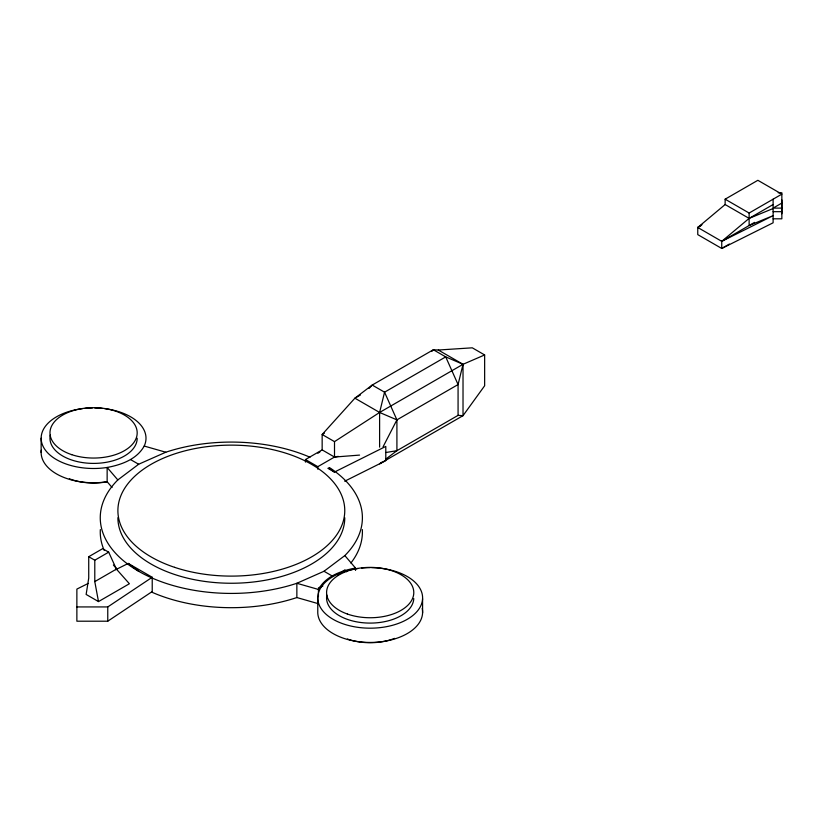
<?xml version="1.0" encoding="UTF-8"?>
<svg xmlns="http://www.w3.org/2000/svg" width="823" height="823" viewBox="0 0 823 823"><rect width="100%" height="100%" fill="white"/><g stroke="black" fill="none" stroke-linecap="round" stroke-linejoin="round"><path stroke-width="1.23" d="M781.85 213.764L781.85 199.917M383.065 446.817L396.912 419.874L458.072 384.557L463.02 364.301L484.644 354.95L484.644 385.771L463.02 415.666L379.609 463.822L381.646 462.279M309.973 457.218A131.063 75.665 0 0 0 165.793 452.218L144.21 446.056C136.793 459.388 121.331 464.83 107.144 467.464A52.425 30.266 0 0 1 42.631 445.366A52.425 30.266 0 0 1 82.413 408.65M318.439 596.582L318.439 589.453C325.857 576.121 341.329 570.678 355.515 568.045L355.515 570.432M369.105 388.415L372.191 385.061L433.361 349.744L438.309 350.032L472.289 347.82L484.644 354.95M431.818 351.421L433.361 349.744L445.716 356.884L463.02 364.301L463.02 415.666L458.072 415.378L396.912 450.695L385.72 459.183M773.116 199.187L773.116 222.796L721.74 248.464L697.76 234.617L697.76 227.477L725.135 204.536L725.135 199.187L757.86 180.299L781.85 194.146L749.125 213.034L725.135 199.187M729.394 244.05L721.74 248.464L721.74 241.334L749.125 218.383L773.116 204.536M318.439 589.453L296.856 583.281A131.063 75.665 0 0 1 138.655 571.265A131.063 75.665 0 0 1 117.823 479.922L138.655 464.244L165.793 452.218M318.439 603.722L296.856 597.549L296.856 583.281L324.005 571.265L344.837 555.587A131.063 75.665 0 0 0 329.57 467.67M337.893 575.082L344.837 569.855L346.473 571.769M317.843 453.288L319.962 451.878M76.868 606.932L107.762 606.932L152.224 577.273L128.234 563.426L115.683 569.701M749.125 213.034L749.125 225.523L773.116 215.657L721.74 241.334L697.76 227.477L701.988 224.658M88.287 583.394L76.868 589.093L76.868 621.2L107.762 621.2L152.224 591.542L152.224 577.273M305.467 462.104L305.467 459.543L317.822 466.672L334.508 457.043L334.508 441.632L379.609 412.457L463.02 364.301L438.309 350.032M360.453 394.978L354.898 398.188L322.153 434.503L322.153 449.903L305.467 459.543M88.73 556.708L102.628 548.684L108.687 552.171L116.413 569.115L129.386 583.744L98.493 601.582L86.137 594.443L88.73 578.106L88.73 556.708L94.789 560.206L108.687 552.171M324.375 433.217L322.153 434.503L334.508 441.632M697.76 227.477L701.042 225.584M98.493 601.582L94.789 581.604L116.413 569.115M781.85 203.065L773.116 208.106L781.85 208.106M721.74 241.334L754.578 222.375M327.873 468.308L334.416 472.083L385.792 446.416L385.792 460.685L344.693 481.218M318.347 588.034L322.873 586.027M773.116 208.528L749.125 218.383L725.135 204.536M322.153 449.903L334.508 457.043L338.274 456.364M385.792 452.527L396.912 450.695L396.912 419.874L384.557 392.19L372.191 385.061L354.898 398.188L379.609 412.457L396.912 419.874M334.508 457.043L359.569 455.098M778.188 192.777L781.85 192.777L781.85 218.805L773.116 218.805M773.116 211.676L781.85 211.676M130.641 459.625L138.655 464.244M324.005 571.265L332.008 575.884M328.737 467.814L334.416 472.083M128.234 563.426L138.655 571.265M344.837 555.587L355.515 568.045M117.823 479.922L107.144 467.464L107.144 481.733L112.072 487.483M458.072 415.378L458.072 384.557L445.716 356.884L384.557 392.19L379.609 412.457L379.609 447.126M422.58 598.712L422.58 612.981M317.822 466.672L317.822 469.244M317.771 597.128L317.771 611.396A52.425 30.266 0 0 0 372.726 642.413A52.425 30.266 0 0 0 422.199 608.454M107.762 606.932L107.762 621.2M94.789 560.206L94.789 581.604M41.15 438.227L41.15 452.496M362.326 529.57A131.063 75.665 0 0 1 350.896 563.014M296.856 597.549A131.063 75.665 0 0 1 151.545 592.056M116.887 568.909A131.063 75.665 0 0 1 113.379 565.01M104.202 550.422A131.063 75.665 0 0 1 100.334 529.57M104.737 408.65A52.425 30.266 0 0 1 144.21 446.056M84.872 408.373A52.425 30.266 0 0 1 92.341 407.961M94.81 407.961A52.425 30.266 0 0 1 102.278 408.373M107.144 481.733A52.425 30.266 0 0 1 41.294 450.243M371.543 567.654A52.425 30.266 0 0 1 417.096 611.417A52.425 30.266 0 0 1 329.149 616.756A52.425 30.266 0 0 1 357.933 568.487M361.585 568.055A52.425 30.266 0 0 1 370.309 567.644M413.774 598.578A43.609 25.184 0 0 1 367.14 623.032A43.609 25.184 0 0 1 326.844 595.07M394.639 638.381A43.609 25.184 0 0 1 347.388 639.008M137.184 438.227A43.609 25.184 0 0 1 90.725 463.349A43.609 25.184 0 0 1 50.337 434.935M107.278 481.743A43.609 25.184 0 0 1 69.358 478.78M344.765 517.749A113.44 65.49 0 0 1 231.325 583.25A113.44 65.49 0 0 1 117.895 517.749M174.61 567.335A113.44 65.49 0 0 0 344.765 510.62A113.44 65.49 0 0 0 174.61 453.905A113.44 65.49 0 0 0 174.61 567.335M347.388 614.03A43.609 25.184 0 0 0 413.774 593.229A43.609 25.184 0 0 0 349.364 570.442A43.609 25.184 0 0 0 347.388 614.03M71.766 454.677A43.609 25.184 0 0 0 137.184 432.877A43.609 25.184 0 0 0 71.766 411.068A43.609 25.184 0 0 0 71.766 454.677"/></g></svg>
